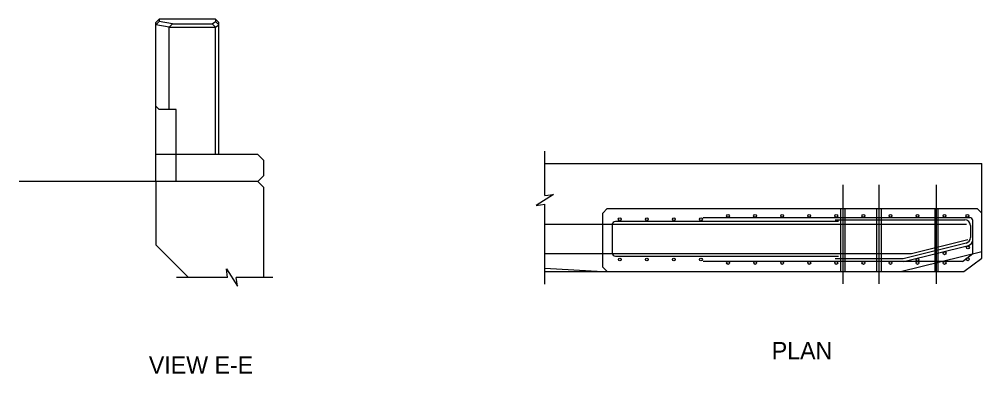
# Model space of a CAD drawing. Extents: x -813.5 to -743.8, y 412.9 to 447.1.
# Drawn here: x -813.51 to -795.74, y 428.86 to 435.41 of the extents above; entities that cross this region are included whole.
import ezdxf

# ---------------------------------------------------------------- set-up
doc = ezdxf.new("R2010")
doc.units = 0
for name, color, linetype in [('rd_PROFILE-FINISH', 7, 'Continuous'), ('str_Center-Line-A', 7, 'Continuous'), ('str_Concrete-A', 7, 'Continuous'), ('str_Grades-A', 7, 'Continuous'), ('str_Reinforcement-A', 7, 'Continuous'), ('str_Reinforcement-E', 7, 'Continuous'), ('str_Reinforcement-F', 7, 'Continuous'), ('str_Structural-Steel-A', 7, 'Continuous'), ('str_Text-A', 7, 'Continuous')]:
    doc.layers.add(name, color=color, linetype=linetype)

msp = doc.modelspace()

# ---------------------------------------------------------------- linework, layer by layer
at = {"layer": 'rd_PROFILE-FINISH'}
msp.add_line((-810.994, 432.409), (-812.886, 432.409), dxfattribs=at)
at = {"layer": 'str_Center-Line-A'}
for p, q in [((-798.298, 430.518), (-798.298, 432.35)), ((-797.632, 430.518), (-797.632, 432.35)), ((-796.569, 430.518), (-796.569, 432.35))]:
    msp.add_line(p, q, dxfattribs=at)
at = {"layer": 'str_Concrete-A'}
for p, q in [((-810.994, 435.346), (-810.932, 435.409)), ((-809.89, 435.409), (-810.932, 435.409)), ((-810.932, 435.409), (-810.932, 435.367)), ((-809.89, 435.409), (-809.827, 435.346)), ((-809.89, 435.409), (-809.89, 435.367)), ((-810.994, 435.304), (-810.932, 435.367)), ((-810.994, 432.409), (-810.994, 435.346)), ((-810.744, 435.263), (-810.994, 435.304)), ((-810.682, 435.325), (-810.932, 435.367)), ((-810.744, 435.263), (-810.682, 435.325)), ((-810.744, 433.742), (-810.744, 435.263)), ((-810.744, 435.263), (-809.89, 435.263)), ((-810.682, 435.325), (-809.952, 435.325)), ((-809.952, 435.325), (-809.89, 435.367)), ((-809.952, 435.325), (-809.89, 435.263)), ((-809.89, 435.367), (-809.827, 435.304)), ((-809.89, 435.263), (-809.827, 435.304)), ((-809.89, 432.909), (-809.89, 435.263)), ((-809.827, 432.909), (-809.827, 435.346)), ((-810.994, 433.804), (-810.932, 433.742)), ((-810.619, 433.742), (-810.932, 433.742)), ((-810.619, 432.409), (-810.619, 433.742)), ((-810.994, 432.409), (-810.994, 432.909)), ((-809.911, 432.909), (-810.994, 432.909)), ((-809.105, 432.909), (-809.911, 432.909)), ((-809.105, 432.909), (-808.994, 432.797)), ((-803.806, 432.15), (-803.806, 432.969)), ((-808.994, 432.52), (-808.994, 432.797)), ((-803.806, 432.745), (-795.736, 432.745)), ((-795.736, 430.995), (-795.736, 432.745)), ((-810.994, 432.409), (-810.994, 431.242)), ((-809.105, 432.409), (-810.994, 432.409)), ((-809.105, 432.409), (-808.994, 432.52)), ((-809.105, 432.409), (-808.994, 432.297)), ((-808.994, 430.635), (-808.994, 432.297)), ((-803.806, 430.512), (-803.806, 431.99)), ((-802.736, 431.828), (-802.653, 431.912)), ((-802.653, 431.912), (-795.819, 431.912)), ((-795.819, 431.912), (-795.736, 431.828)), ((-802.736, 430.828), (-802.736, 431.828)), ((-810.387, 430.635), (-810.994, 431.242)), ((-797.236, 430.745), (-795.736, 431.12)), ((-796.069, 430.745), (-795.736, 430.995)), ((-803.806, 430.812), (-802.736, 430.745)), ((-802.736, 430.828), (-802.653, 430.745)), ((-809.666, 430.635), (-810.611, 430.635)), ((-808.833, 430.635), (-809.506, 430.635)), ((-803.806, 430.745), (-796.069, 430.745))]:
    msp.add_line(p, q, dxfattribs=at)
for points in [[(-803.806, 432.15), (-803.646, 432.17), (-803.966, 431.97), (-803.806, 431.99)], [(-809.666, 430.635), (-809.686, 430.795), (-809.486, 430.475), (-809.506, 430.635)]]:
    msp.add_lwpolyline(points, dxfattribs=at)
at = {"layer": 'str_Grades-A'}
msp.add_line((-812.358, 432.409), (-813.514, 432.409), dxfattribs=at)
at = {"layer": 'str_Reinforcement-A'}
for centre in [(-802.423, 431.716), (-801.923, 431.716), (-801.423, 431.716), (-800.923, 431.716), (-800.423, 431.776), (-799.923, 431.776), (-799.423, 431.776), (-798.923, 431.776), (-798.423, 431.776), (-797.923, 431.776), (-797.423, 431.776), (-796.923, 431.776), (-796.423, 431.776), (-796.002, 431.776), (-795.99, 431.193), (-802.422, 430.971), (-801.922, 430.971), (-801.422, 430.971), (-800.922, 430.971), (-796.922, 430.965), (-796.422, 431.084), (-795.995, 430.973), (-800.422, 430.905), (-799.922, 430.905), (-799.422, 430.905), (-798.922, 430.905), (-798.422, 430.905), (-797.922, 430.905), (-797.422, 430.905), (-796.922, 430.905), (-796.422, 430.905)]:
    msp.add_circle(centre, 0.0261, dxfattribs=at)
at = {"layer": 'str_Reinforcement-E'}
for p, q in [((-798.382, 431.671), (-802.499, 431.671)), ((-800.882, 431.745), (-795.957, 431.745)), ((-798.446, 431.704), (-796.05, 431.704)), ((-795.9, 431.08), (-795.9, 431.689)), ((-802.565, 431.605), (-802.565, 431.098)), ((-795.946, 431.6), (-795.946, 431.375)), ((-796.025, 431.274), (-797.189, 430.983)), ((-797.151, 430.938), (-795.979, 431.231)), ((-802.499, 431.032), (-798.382, 431.032)), ((-797.189, 430.983), (-798.446, 430.983)), ((-796.094, 430.935), (-795.9, 431.08)), ((-796.094, 430.935), (-800.882, 430.935))]:
    msp.add_line(p, q, dxfattribs=at)
for centre, radius, start, end in [((-802.499, 431.605), 0.0658, 90, 180), ((-796.05, 431.6), 0.104, 0, 90), ((-795.957, 431.689), 0.0564, 0, 90), ((-796.05, 431.375), 0.104, 284.0362, 0), ((-796.004, 431.331), 0.103, 284.0362, 360), ((-802.499, 431.098), 0.0658, 180, 270), ((-797.177, 431.038), 0.103, 270, 284.0362)]:
    msp.add_arc(centre, radius, start, end, dxfattribs=at)
at = {"layer": 'str_Reinforcement-F'}
for p, q in [((-803.806, 431.624), (-796.019, 431.624)), ((-795.995, 431.336), (-797.033, 431.077)), ((-797.033, 431.077), (-803.806, 431.077))]:
    msp.add_line(p, q, dxfattribs=at)
at = {"layer": 'str_Structural-Steel-A'}
for p, q in [((-798.34, 430.745), (-798.34, 431.912)), ((-798.257, 430.745), (-798.257, 431.912)), ((-797.673, 430.745), (-797.673, 431.912)), ((-797.59, 430.745), (-797.59, 431.912)), ((-796.595, 430.745), (-796.595, 431.912)), ((-796.543, 430.745), (-796.543, 431.912))]:
    msp.add_line(p, q, dxfattribs=at)

# ---------------------------------------------------------------- texts
at = {"layer": 'str_Text-A'}
for s, p in [('PLAN', (-799.615, 429.126)), ('VIEW E-E', (-811.12, 428.859))]:
    msp.add_text(s, height=0.32, dxfattribs=at).set_placement(p)

doc.saveas('drawing.dxf')
